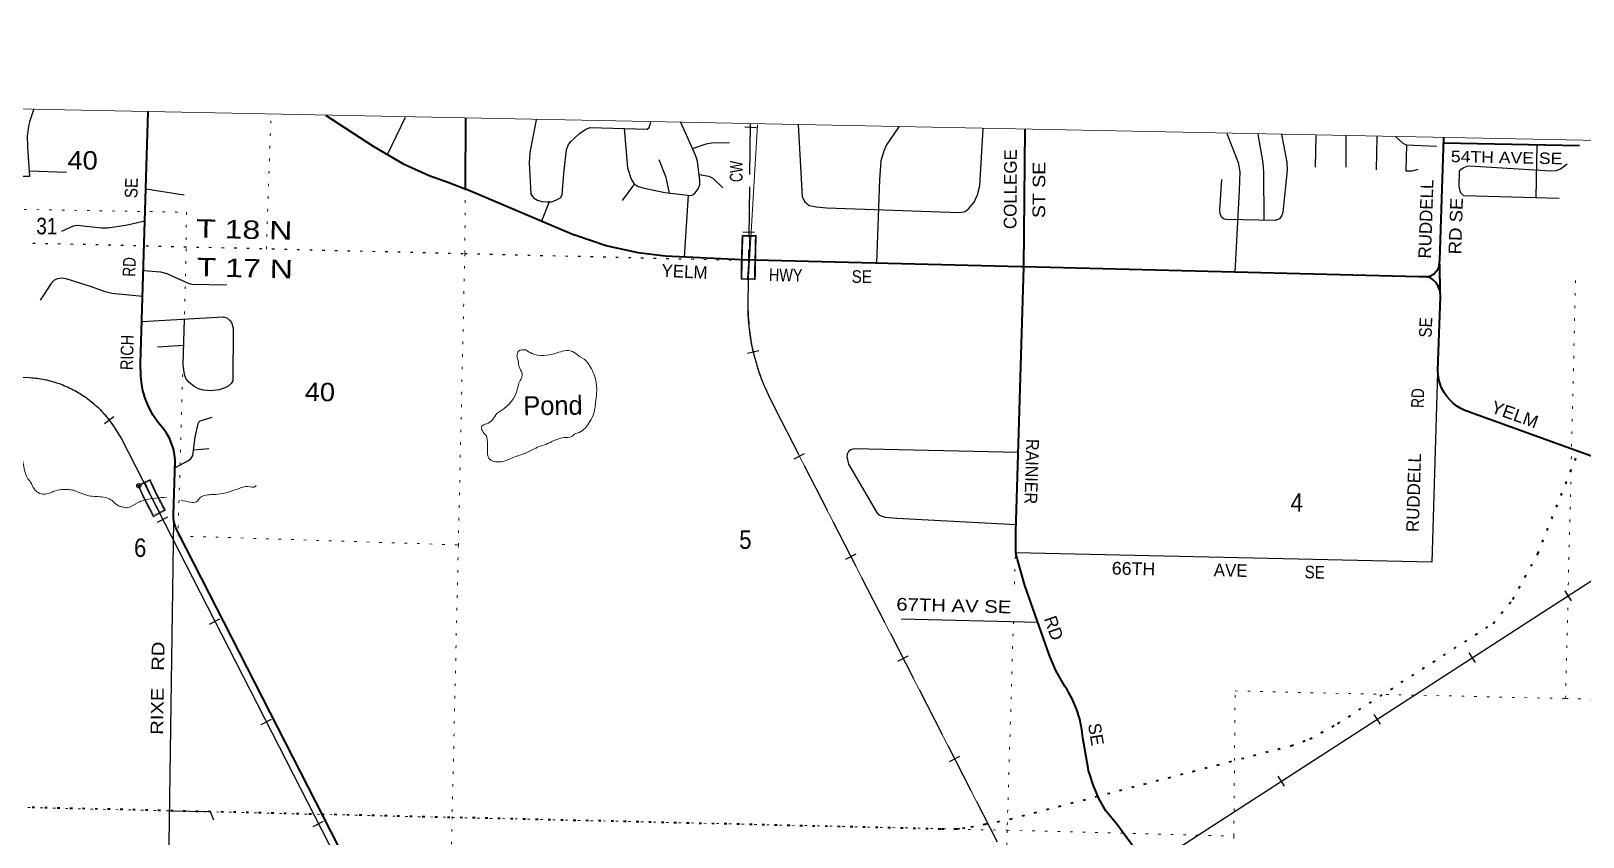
# Model space of a CAD drawing. Header units: feet. Extents: x -518066 to -250644, y -364975 to -177792.
# Drawn here: x -466092 to -451300, y -185474 to -177792 of the extents above; entities that cross this region are included whole.
import ezdxf

# ---------------------------------------------------------------- set-up
doc = ezdxf.new("R2010")
doc.units = ezdxf.units.FT
doc.header["$LTSCALE"] = 80
doc.header["$PDMODE"] = 32
doc.header["$PDSIZE"] = 40
doc.linetypes.add('DOTTED', pattern=[1.5, 0.3, -1.2])
doc.linetypes.add('LONG_DASHED', pattern=[7.5, 6, -1.5])
for name, color, linetype, lineweight in [('26', 7, 'Continuous', 40), ('29', 7, 'Continuous', 25), ('30', 7, 'Continuous', 13), ('34', 7, 'Continuous', 25), ('39', 7, 'Continuous', 13), ('4', 7, 'Continuous', 25), ('41', 7, 'Continuous', 13), ('53', 7, 'DOTTED', 40), ('6', 7, 'DOTTED', 25), ('63', 7, 'Continuous', 25), ('7', 7, 'DOTTED', 13)]:
    doc.layers.add(name, color=color, linetype=linetype, lineweight=lineweight)
doc.layers.add('27', color=7, linetype='Continuous')

msp = doc.modelspace()

# ---------------------------------------------------------------- linework, layer by layer
at = {"layer": '26'}
for p, q in [((-456627.8, -180040.33), (-456616.23, -178731.27)), ((-452627.73, -178856.79), (-451332.49, -178882.13))]:
    msp.add_line(p, q, dxfattribs=at)
for points in [[(-460758.84, -190260.43), (-464685.53, -182577.13), (-464699.13, -182552.13), (-464711.27, -182527.13), (-464716.52, -182515.35), (-464725.29, -182488.35), (-464731.2, -182460.57), (-464734.17, -182432.33), (-464734.17, -182403.93), (-464723.31, -181994.51), (-464722.65, -181969.5), (-464720.37, -181944.51), (-464719.69, -181937.05), (-464719.28, -181882.43), (-464724.59, -181828.08), (-464735.56, -181774.57), (-464752.05, -181722.5), (-464773.9, -181672.45), (-464800.85, -181624.95), (-464832.63, -181580.53), (-464883.4, -181520.33), (-464930.46, -181451.4), (-464970.05, -181377.91), (-465001.75, -181300.7), (-465025.2, -181220.59), (-465040.15, -181138.47), (-465044.54, -181080.24), (-465046.06, -181060.13), (-465047, -181030.24), (-465047.64, -181009.98), (-465048.43, -180984.65), (-465047.7, -180959.98), (-464977, -178562.09)], [(-461952.81, -179298.76), (-462111.32, -179238.91), (-462297, -179173.25), (-462536.49, -179063.02), (-462829.54, -178893.57), (-463282, -178596.64)], [(-461952.81, -179298.76), (-461952.64, -179275.49), (-461947.83, -178623.74)], [(-452666.14, -180000.07), (-452665.3, -179975.07), (-452626.19, -178810.93)], [(-459317.42, -179974.08), (-460048.68, -179937.73), (-460304.8, -179906.3), (-460610.67, -179838.68), (-460907.79, -179739.46), (-460915.66, -179736.84), (-461946.74, -179301.05), (-461952.81, -179298.76)], [(-456627.8, -180040.33), (-456651.45, -180039.74), (-459317.42, -179974.08)], [(-452787.2, -180136.48), (-452762.2, -180129.75), (-452757.91, -180128.31), (-452744.07, -180121.98), (-452730.96, -180114.23), (-452718.74, -180105.16), (-452707.53, -180094.86), (-452697.46, -180083.44), (-452688.64, -180071.03), (-452681.16, -180057.77), (-452675.11, -180043.8), (-452670.55, -180029.27), (-452669.7, -180025.07), (-452666.14, -180000.07)], [(-452660.25, -180282.25), (-452664.63, -180025.07), (-452666.14, -180000.07)], [(-455483.7, -185708.53), (-455743.72, -185352.24), (-455848.01, -185225.03), (-455913.25, -185108.84), (-455969.86, -184978.65), (-456004.66, -184868.26), (-456012.54, -184843.24), (-456016.97, -184818.26), (-456067.96, -184530.48), (-456076.13, -184451.7), (-456096.16, -184350.88), (-456126.62, -184252.7), (-456167.17, -184158.24), (-456203.39, -184093.53), (-456217.43, -184068.43), (-456233.92, -184043.53), (-456245.52, -184026.01), (-456323.29, -183888.74), (-456386.28, -183744.09), (-456619.92, -183076.66), (-456689.77, -182828.14), (-456692.87, -182818.3), (-456700.96, -182784.79), (-456705.5, -182750.62), (-456706.44, -182716.16), (-456706.07, -182561.53), (-456627.81, -180041.64), (-456627.8, -180040.33)], [(-452787.2, -180136.48), (-452812.2, -180135.59), (-452863.47, -180134.48), (-456627.8, -180040.33)], [(-452657.91, -180327.4), (-452658.18, -180305.81), (-452660.71, -180284.36), (-452665.46, -180263.3), (-452672.4, -180242.84), (-452681.43, -180223.23), (-452692.46, -180204.66), (-452705.37, -180187.35), (-452720.02, -180171.49), (-452736.25, -180157.24), (-452753.88, -180144.77), (-452762.2, -180140.11), (-452787.2, -180136.48)], [(-449925.28, -182311.32), (-452414.93, -181411.26), (-452439.86, -181402.24), (-452464.93, -181389.34), (-452501.31, -181366.85), (-452536.59, -181339.56), (-452568.83, -181308.74), (-452597.67, -181274.71), (-452622.8, -181237.86), (-452643.93, -181198.58), (-452660.85, -181157.31), (-452673.35, -181114.5), (-452681.32, -181070.61), (-452684.65, -181026.13), (-452657.91, -180327.41)]]:
    msp.add_lwpolyline(points, dxfattribs=at)
at = {"layer": '29'}
for p, q in [((-462696.22, -178970.66), (-462521.54, -178612.1)), ((-453847.09, -178786.63), (-453853, -179089)), ((-453561.15, -178792.32), (-453560, -179089)), ((-453264.56, -178798.23), (-453272, -179116)), ((-451740.53, -178874.15), (-451748.76, -179383.4)), ((-465755, -179142), (-466109.87, -179126.98)), ((-460340.21, -179250.21), (-460457, -179407)), ((-464998.69, -179297.75), (-464632, -179353)), ((-461154.98, -179420.47), (-461227.61, -179604.99)), ((-459830.22, -179356.23), (-459868.01, -179946.71)), ((-464637.48, -180790.96), (-464888, -180807)), ((-464543.51, -181784.93), (-464397, -181772)), ((-456494, -183429.97), (-457797.03, -183396.64))]:
    msp.add_line(p, q, dxfattribs=at)
for points in [[(-466066.54, -178534.95), (-466108, -178659), (-466118, -178702), (-466129, -178793), (-466127, -178897), (-466106, -179179), (-466215, -179179), (-466342, -179188), (-466406, -179204), (-466453, -179227), (-466487, -179271), (-466503.22, -179315.02)], [(-461277.52, -178637.34), (-461339, -178951), (-461344.96, -179047.72), (-461327, -179347), (-461303.39, -179382.8), (-461266.43, -179405.91), (-461224.85, -179417.46), (-461174, -179421), (-461130.15, -179419.77), (-461090.89, -179405.91), (-461047, -179382.8), (-461031, -179353), (-461014, -179149), (-460989, -178926), (-460973.09, -178881.33), (-460947.68, -178846.67), (-460864, -178769), (-460804.47, -178728.81), (-460763, -178711), (-460220, -178728), (-460201.61, -178710.32), (-460183.23, -178659.48)], [(-460439.14, -178721.14), (-460408, -179097), (-460372.53, -179203.7), (-460347.12, -179245.29), (-460311, -179271), (-460261.65, -179286.89), (-460051, -179332), (-459805, -179359), (-459783.52, -179353.91), (-459762.74, -179335.42), (-459732.71, -179296.13), (-459718.85, -179259.16), (-459719, -179218), (-459739.64, -179032.69), (-459759, -178974), (-459899.97, -178665.2)], [(-458779.36, -178687.8), (-458742, -179369), (-458721.01, -179418.62), (-458677, -179454), (-458610.14, -179469.46), (-458508, -179478), (-457241, -179521), (-457189.61, -179511.05), (-457157.27, -179487.94), (-457103, -179425), (-457071.81, -179353.91), (-457050, -179269), (-457018.09, -178723.22)], [(-457821.71, -178707.07), (-457937.99, -178877.86), (-457965, -178937), (-457991.11, -179030.38), (-458005, -179212), (-458032.97, -180005.71)], [(-454174.94, -178780.1), (-454123, -179042), (-454119.87, -179118.18), (-454159.14, -179517.97), (-454171, -179550), (-454193.79, -179582.68), (-454231, -179598), (-454704, -179590), (-454720.42, -179584.99), (-454741.21, -179571.12), (-454758, -179534), (-454759.69, -179497.18), (-454742, -179206)], [(-454695.78, -178769.7), (-454585, -179044), (-454570.29, -179134.36), (-454576, -179311), (-454618.27, -180090.59)], [(-454400.27, -178775.6), (-454352, -179050), (-454346.23, -179138.98), (-454341.31, -179596.13)], [(-453082.39, -178801.86), (-453018, -178862), (-452985.75, -178876.69), (-452696, -178889)], [(-459787.03, -178912.59), (-459658.79, -178866.3), (-459607, -178858), (-459435, -178855)], [(-452983.17, -178876.8), (-452989, -179125), (-452925.7, -179126.27), (-452870, -179110)], [(-460005.63, -179336.98), (-460038, -179187), (-460106, -179019)], [(-451526, -179390), (-452437, -179363), (-452452.18, -179348.12), (-452468.35, -179331.94), (-452480, -179271), (-452476, -179127), (-452461.42, -179110.09), (-452436.01, -179091.61), (-452403.68, -179080.05), (-452377, -179077), (-451607, -179126), (-451555.98, -179121.65), (-451514, -179106), (-451452, -179058)], [(-459725.55, -179159.17), (-459631.08, -179175.97), (-459593, -179195), (-459497, -179288)], [(-465007.78, -179606.21), (-465190, -179646), (-465364, -179671), (-465419.44, -179671.67), (-465652, -179647), (-465689.69, -179650.87), (-465803, -179703)], [(-465028.93, -180323.38), (-465322.43, -180293.3), (-465385, -180279), (-465516, -180232), (-465749, -180156), (-465793.63, -180147.72), (-465844.45, -180154.65), (-465874.48, -180170.83), (-465902, -180199), (-466005, -180357)], [(-465021.62, -180075.33), (-464858.16, -180087.63), (-464798, -180102), (-464595, -180196), (-464560.2, -180205.49), (-464227.59, -180210.11)], [(-465035.96, -180561.88), (-464262, -180515), (-464225.28, -180525.55), (-464192.94, -180553.28), (-464181.39, -180569.46), (-464166, -180621), (-464169, -181126), (-464183.7, -181151.81), (-464216.04, -181181.85), (-464259.93, -181200.34), (-464299, -181211), (-464377.73, -181221.13), (-464447.02, -181216.51), (-464495.52, -181202.65), (-464542, -181178), (-464585.61, -181142.56), (-464615.63, -181105.59), (-464629.49, -181066.3), (-464643.35, -180973.87), (-464629.35, -180537.25)], [(-452684.86, -181045.6), (-452739.07, -182855.03), (-456707.7, -182764.9)], [(-464721.38, -181955.59), (-464590.23, -181885.52), (-464564.83, -181862.41), (-464550, -181839), (-464529, -181664), (-464499, -181535), (-464493.22, -181520.39), (-464479.36, -181506.53), (-464366, -181472)], [(-456682.68, -181808.24), (-458249, -181775), (-458279.83, -181784.98), (-458302, -181801), (-458314.48, -181826.58), (-458316.79, -181849.69), (-458301, -181921), (-458026, -182389), (-457998.04, -182408.93), (-457951.84, -182425.11), (-457840, -182435), (-456704.01, -182495.23)], [(-464733.95, -182458.49), (-464810, -187739), (-464797.46, -187772.63), (-464767.43, -187795.74), (-464735.09, -187811.92), (-464677.34, -187828.1), (-464590, -187839), (-462842, -187977)], [(-464773.77, -185223.61), (-464385.14, -185232.82), (-464353, -185312)]]:
    msp.add_lwpolyline(points, dxfattribs=at)
at = {"layer": '34'}
for p, q in [((-459288.32, -178705.97), (-459177.41, -178712.54)), ((-465393.39, -181534.43), (-465304.32, -181468.02)), ((-464886, -182472.68), (-464787.1, -182422.04)), ((-451408.26, -183221.83), (-451468.58, -183128.53)), ((-464391.32, -183444.71), (-464292.42, -183394.08)), ((-452325.62, -183811.78), (-452385.94, -183718.47)), ((-453228.65, -184398.71), (-453288.97, -184305.41)), ((-463898.2, -184402.22), (-463799.3, -184351.58)), ((-454146, -184988.67), (-454206.32, -184895.36)), ((-463403.53, -185374.24), (-463304.63, -185323.62))]:
    msp.add_line(p, q, dxfattribs=at)
at = {"layer": '34', "lineweight": 13}
for p, q in [((-464957.6, -182067.59), (-465076.61, -182122.61)), ((-465065.32, -182126.21), (-464960.8, -182077.88)), ((-464810.44, -182360.45), (-464926.4, -182421.65)), ((-464821.78, -182357.39), (-464923.63, -182411.14))]:
    msp.add_line(p, q, dxfattribs=at)
for points in [[(-459169.18, -178687.81), (-459258.19, -180192.01), (-459259.91, -180373.67)], [(-444911.1, -178954.54), (-456099.27, -186187.52), (-456532.32, -186457.58), (-456769.16, -186611.44), (-456971.95, -186773.75), (-457173.03, -186960.17), (-457374.94, -187214.86), (-463514.27, -196366.62), (-463839.56, -196862.84), (-463995.36, -197126.1), (-464110.45, -197343.63), (-464189.58, -197577.66), (-464255.65, -197894.16), (-466464.25, -211701.43), (-466546, -212154.26), (-466660.41, -212817.54), (-467449.16, -217956.46), (-468444.31, -224233.2)], [(-459067.14, -181256.78), (-458997.64, -181400.04), (-456951.19, -185390.31), (-456883.35, -185521.16)], [(-465300.38, -181568.9), (-465231.05, -181680.76), (-460939.95, -190062.99), (-460732.34, -190499.18), (-460586.78, -190751.9)]]:
    msp.add_lwpolyline(points, dxfattribs=at)
at = {"layer": '34'}
for points in [[(-466105.9, -181095.21), (-466087.92, -181096.53), (-466069.9, -181098.16), (-466051.94, -181100.02), (-466033.91, -181102.29), (-466016.05, -181104.8), (-465998.13, -181107.7), (-465980.38, -181110.86), (-465962.57, -181114.32), (-465944.92, -181118.11), (-465927.32, -181122.23), (-465909.79, -181126.57), (-465892.29, -181131.34), (-465874.86, -181136.33), (-465857.58, -181141.66), (-465840.38, -181147.22), (-465823.31, -181153.21), (-465806.31, -181159.43), (-465789.47, -181165.89), (-465772.69, -181172.66), (-465756.06, -181179.79), (-465739.5, -181187.23), (-465723.11, -181194.82), (-465706.85, -181202.84), (-465690.78, -181211.09), (-465674.77, -181219.57), (-465659.02, -181228.32), (-465643.33, -181237.48), (-465627.81, -181246.78), (-465612.54, -181256.44), (-465597.37, -181266.21), (-465582.32, -181276.44), (-465567.58, -181286.81), (-465553, -181297.42), (-465538.47, -181308.35), (-465524.33, -181319.56), (-465510.27, -181330.89), (-465496.44, -181342.58), (-465482.71, -181354.49), (-465469.36, -181366.56), (-465456.16, -181378.98), (-465443.15, -181391.54), (-465430.31, -181404.32), (-465417.85, -181417.39), (-465405.45, -181430.68), (-465393.34, -181444.11), (-465381.52, -181457.81), (-465369.98, -181471.66)], [(-465369.98, -181471.66), (-465358.6, -181485.74), (-465347.43, -181499.96), (-465336.6, -181514.46), (-465325.99, -181529.09), (-465315.64, -181543.97), (-465305.47, -181559), (-465299.45, -181568.31), (-465230.09, -181680.22), (-460938.96, -190062.51), (-460731.37, -190498.67), (-460585.83, -190751.35)], [(-465555.62, -206013.84), (-464256.74, -197893.97), (-464190.66, -197577.38), (-464111.46, -197343.2), (-463996.33, -197125.56), (-463840.5, -196862.25), (-463515.2, -196366.01), (-457375.84, -187214.21), (-457173.85, -186959.42), (-456972.68, -186772.91), (-456769.81, -186610.56), (-456532.92, -186456.65), (-456099.87, -186186.59), (-450081.5, -182295.67)]]:
    msp.add_lwpolyline(points, dxfattribs=at)
at = {"layer": '34', "lineweight": 13}
for centre, radius, start, end in [((-467243.67, -179496.49), 8006.4, 355.20903, 358.21751), ((-457315.92, -180411.91), 1944.37, 178.87297, 205.7547), ((-466170.78, -182129.78), 1035.47, 32.79767, 99.41418), ((-460600.87, -180083.84), 4843.44, 204.48619, 208.39311), ((-460610.28, -180088.23), 4783.91, 204.57631, 208.31573), ((-460610.28, -180088.23), 4775.91, 204.48617, 208.39309), ((-460610.71, -180088.65), 4906.5, 204.48622, 208.39313), ((-460610.71, -180088.65), 4898.5, 204.57954, 208.3023)]:
    msp.add_arc(centre, radius, start, end, dxfattribs=at)
at = {"layer": '34'}
msp.add_point((-465065.32, -182126.21), dxfattribs=at)
at = {"layer": '39'}
for points in [[(-468853.09, -179616.38), (-468775.16, -179619.16), (-468713.27, -179650.01), (-468641.36, -179682.98), (-468514.03, -179738.32), (-468469.07, -179757.65), (-468369.48, -179844.94), (-468332.33, -179874.88), (-468301.88, -179891.71), (-468251.5, -179926.78), (-468235.65, -179931.91), (-468183.07, -179985.53), (-468131.66, -180066.56), (-468100.85, -180121.58), (-468091.13, -180174.15), (-468071.77, -180249.92), (-468071.55, -180398.54), (-468066.08, -180444.79), (-468046.5, -180487.19), (-467958.99, -180558.5), (-467919.25, -180593.1), (-467818.77, -180754.94), (-467805.28, -180803.29), (-467777.51, -180831.74), (-467695.62, -180868.84), (-467679.62, -180875.04), (-467625.67, -180897.77), (-467552.09, -180958.87), (-467518.56, -181009.47), (-467490.79, -181037.91), (-467410.8, -181066.95), (-467236.52, -181105.13), (-467160.53, -181132.12), (-466955.72, -181303.21), (-466878.04, -181356.33), (-466872.2, -181372.45), (-466856.24, -181380.68), (-466810.66, -181431.41), (-466762.78, -181458.08), (-466742.84, -181470.36), (-466679.19, -181521.31), (-466513.19, -181579.47), (-466369.3, -181639.39), (-466259.78, -181716.98), (-466181.08, -181852.45), (-466160.12, -181947.08), (-466121.31, -182060), (-466099.57, -182088.37), (-466060.25, -182159.11), (-466036.45, -182183.5), (-465978.47, -182206.26), (-465906.02, -182193.05), (-465873.71, -182179.36), (-465730.92, -182162.95), (-465688.83, -182169.47), (-465634.85, -182190.18), (-465616.85, -182196.41), (-465542.84, -182221.38), (-465402.41, -182235.06), (-465330.41, -182260), (-465246.82, -182323.23), (-465208.77, -182331.71), (-465192.75, -182335.9), (-465144.44, -182326.43), (-465055.5, -182279.27), (-465011.7, -182261.79)], [(-461378.27, -180832.43), (-461319, -180864.76), (-461205.43, -180885.24), (-461096.75, -180866.07), (-461025.52, -180843.85), (-460949.59, -180839.73), (-460884.59, -180878.81), (-460802.39, -180937), (-460759.89, -180995.56), (-460705.18, -181146.99), (-460699.99, -181214.97), (-460709.25, -181315.98), (-460716.62, -181376.15), (-460728.54, -181435.22), (-460765.23, -181512.67), (-460867.43, -181617.96), (-460911.48, -181635.38), (-460940.75, -181658.33), (-461013.23, -181668.08), (-461163.52, -181721.66), (-461297.97, -181773.95), (-461399.56, -181823.67), (-461491.1, -181855.15), (-461573.55, -181889.94), (-461648.31, -181898.58), (-461709.69, -181882.15), (-461739.58, -181839.35), (-461739.98, -181796.26), (-461742.81, -181737.33), (-461754.98, -181647.86), (-461790.56, -181603.97), (-461794.38, -181558.65), (-461750.37, -181536.69), (-461690.67, -181493.04), (-461652.64, -181439.39), (-461613.21, -181411.81), (-461455.29, -181202.81), (-461442.19, -181149.39), (-461417.71, -181099.28), (-461412.48, -181052.74), (-461440.25, -180994.03), (-461449.89, -180934.03), (-461460.53, -180887.64), (-461445.07, -180844.4), (-461377.15, -180831.29)], [(-465011.87, -182261.86), (-464899.13, -182243.3), (-464800.8, -182236.65)], [(-464662.67, -182266.12), (-464571.53, -182282.89), (-464515.25, -182279.54), (-464482.66, -182241.76), (-464440.22, -182220.17), (-464315.56, -182207.56), (-464108.01, -182151.74), (-464027.48, -182134.6), (-463951.09, -182129.47), (-463947.01, -182123.49)]]:
    msp.add_spline(points, degree=3, dxfattribs=at)
at = {"layer": '4', "lineweight": 13}
msp.add_lwpolyline([(-501256.99, -177792.42), (-469933.03, -178460.37), (-438608.17, -179085.23), (-407282.48, -179667), (-375956.02, -180205.68), (-344628.85, -180701.28), (-313301.03, -181153.78), (-281972.61, -181563.19), (-250643.67, -181929.5), (-252658.03, -364975.08), (-284238.76, -364605.82), (-315818.95, -364193.12), (-347398.54, -363736.98), (-378977.49, -363237.41), (-410555.71, -362694.39), (-442133.14, -362107.95), (-473709.75, -361478.07), (-505285.47, -360804.75)], close=True, dxfattribs=at)
msp.add_lwpolyline([(-501256.99, -177792.42), (-469933.03, -178460.37), (-438608.17, -179085.23), (-407282.48, -179667), (-375956.02, -180205.68), (-344628.85, -180701.28), (-313301.03, -181153.78), (-281972.61, -181563.19), (-250643.67, -181929.5), (-252658.03, -364975.08), (-284238.76, -364605.82), (-315818.95, -364193.12), (-347398.54, -363736.98), (-378977.49, -363237.41), (-410555.71, -362694.39), (-442133.14, -362107.95), (-473709.75, -361478.07), (-505285.47, -360804.75)], close=True, dxfattribs=at)
at = {"layer": '53'}
msp.add_lwpolyline([(-470069.15, -185056.81), (-467282, -185161), (-457415, -185396), (-457267, -185396), (-457214, -185390), (-457134, -185379), (-457001, -185352), (-456762, -185304), (-454083, -184604), (-453902, -184540), (-453638, -184393), (-452155, -183438), (-451968, -183210), (-451731, -182777), (-451341.33, -181799.39)], dxfattribs=at)
at = {"layer": '6'}
for p, q in [((-466075.6, -179813.11), (-461958.04, -179912.98)), ((-461958.04, -179912.98), (-459322.76, -179976.52))]:
    msp.add_line(p, q, dxfattribs=at)
at = {"layer": '63'}
for p, q in [((-459308.14, -179707.39), (-459197.06, -179710.08)), ((-459262.45, -180862.72), (-459154.4, -180836.85)), ((-458819.81, -181870.27), (-458720.95, -181819.56)), ((-458325.98, -182827.42), (-458227.12, -182776.71)), ((-457830.59, -183799.09), (-457731.73, -183748.39)), ((-457336.78, -184756.24), (-457237.91, -184705.54))]:
    msp.add_line(p, q, dxfattribs=at)
at = {"layer": '63', "lineweight": 13}
for p, q in [((-459315.11, -179742.53), (-459180.15, -179740.44)), ((-459307.39, -179750.4), (-459188.32, -179748.56)), ((-459324.47, -180158.83), (-459189.64, -180162.7)), ((-459197.44, -180154.47), (-459316.41, -180151.05))]:
    msp.add_line(p, q, dxfattribs=at)
at = {"layer": '63', "linetype": 'LONG_DASHED'}
msp.add_lwpolyline([(-459237.76, -178678.56), (-459257.1, -180192.05), (-459258.81, -180373.69), (-459259.29, -180407.7), (-459258.97, -180441.53), (-459258.09, -180475.36), (-459256.81, -180509.41), (-459254.76, -180543.26), (-459252.12, -180576.94), (-459249.09, -180610.81), (-459245.29, -180644.51), (-459240.88, -180678.03), (-459235.92, -180711.75), (-459230.36, -180745.11), (-459224.4, -180778.45), (-459217.67, -180811.82), (-459210.35, -180844.81), (-459202.45, -180877.82), (-459194.15, -180910.63), (-459185.07, -180943.46), (-459175.62, -180975.92), (-459165.38, -181008.38), (-459154.73, -181040.47), (-459143.51, -181072.56), (-459131.69, -181104.28), (-459119.28, -181135.83), (-459106.49, -181167.17), (-459092.92, -181198.34), (-459078.95, -181229.32), (-459066.15, -181256.31), (-458996.66, -181399.54), (-456950.21, -185389.81), (-456882.38, -185520.64)], dxfattribs=at)
at = {"layer": '63', "lineweight": 13}
for radius, start, end in [(14143.52, 177.86724, 179.55417), (14135.52, 177.89795, 179.52239)]:
    msp.add_arc((-445181.39, -180268.89), radius, start, end, dxfattribs=at)
for major_axis, start_param, end_param in [((2632.43, 100575.23), 4.71407322, 4.71810876), ((2632.64, 100583.22), 4.71399328, 4.71819109)]:
    msp.add_ellipse((-559776.85, -177691.44), major_axis=major_axis, ratio=0.999999, start_param=start_param, end_param=end_param, dxfattribs=at)
at = {"layer": '7'}
for p, q in [((-463849.56, -179871.3), (-463804.48, -178586.01)), ((-461947.83, -178623.74), (-461950.66, -178982.27)), ((-456619.65, -178731.2), (-456627.26, -180041.55)), ((-461953.05, -179284.78), (-461957.93, -179903.93)), ((-466518.5, -179486.63), (-464611.08, -179519.68)), ((-464611.08, -179519.68), (-464614.68, -179864.4)), ((-461958.04, -179912.98), (-462019.44, -182690.33)), ((-456627.26, -180041.55), (-456720.88, -183157.17)), ((-451370.79, -180169.45), (-451465.04, -184146.35)), ((-456728.7, -183417.19), (-456788.32, -185401.36)), ((-466604.17, -185182.54), (-462078.92, -185288.32)), ((-462078.92, -185288.32), (-456788.43, -185410.4)), ((-456788.43, -185410.4), (-456874.72, -190714.08))]:
    msp.add_line(p, q, dxfattribs=at)
for points in [[(-464612.7, -179866.43), (-464691.56, -182604.95), (-462019.44, -182690.33), (-462078.92, -185288.32)], [(-456788.43, -185410.4), (-454628.12, -185465.83), (-454615.37, -184082.29), (-451465.14, -184155.39), (-450625.85, -184171.27)], [(-462078.81, -185279.28), (-462209.41, -190608.56), (-462289.5, -195913.13)], [(-454628.12, -185465.83), (-454656.31, -186963.64), (-451991.95, -187018.99), (-452026.01, -188997.69)]]:
    msp.add_lwpolyline(points, dxfattribs=at)

# ---------------------------------------------------------------- texts
at = {"layer": '27'}
for s, rotation, p in [('COLLEGE', 89.668, (-456700.12, -179680.42)), ('RUDDELL', 88.076, (-452749.33, -179962.19)), ('YELM', 357.154, (-460084.96, -180133.66)), ('RD', 289.293, (-456438.86, -183392.49)), ('SE', 279.546, (-456018.31, -184400.25))]:
    msp.add_text(s, height=120.5, rotation=rotation, dxfattribs=at).set_placement(p)
for s, height, rotation, width, p in [('54TH AVE SE', 109.1, 358.879, 1.15, (-452559.87, -179041.79)), ('ST SE', 120.5, 89.668, 1.15, (-456426.56, -179575.42)), ('SE', 120.5, 88.23, 0.9, (-465079.51, -179386.91)), ('RD SE', 120.5, 88.076, 1.1, (-452461.33, -179923.22)), ('RD', 120.5, 88.23, 0.8, (-465099.18, -180135.39)), ('HWY', 120.5, 359.154, 0.85, (-459059.43, -180175.89)), ('SE', 120.5, 359.154, 0.9, (-458271.78, -180192.07)), ('RICH', 120.5, 88.73, 0.85, (-465120.88, -181024.79)), ('YELM', 120.5, 340.124, 1.05, (-452186.69, -181424.64)), ('RAINIER', 120.5, 268.279, 0.95, (-456604.93, -181678.71))]:
    msp.add_text(s, height=height, rotation=rotation, dxfattribs=dict(at, width=width)).set_placement(p)
at = {"layer": '30'}
for s, height, rotation, width, p in [('SE', 120.5, 87.808, 0.9, (-452743.15, -180715.85)), ('RD', 120.5, 88.284, 0.8, (-452818.13, -181385.63)), ('66TH', 120.5, 358.699, 1.05, (-455791.78, -182971.86)), ('SE', 120.5, 358.699, 0.9, (-453954.56, -183007.84)), ('67TH AV SE', 120.5, 358.535, 1.2, (-457845.96, -183314.99)), ('RIXE   RD', 120, 89.175, 1.2, (-464833.37, -184501))]:
    msp.add_text(s, height=height, rotation=rotation, dxfattribs=dict(at, width=width)).set_placement(p)
for s, rotation, p in [('RUDDELL', 88.284, (-452864.98, -182569.31)), ('AVE', 358.699, (-454820.14, -182988.72))]:
    msp.add_text(s, height=120.5, rotation=rotation, dxfattribs=at).set_placement(p)
at = {"layer": '41'}
msp.add_text('Pond', height=180.8, rotation=0.54, dxfattribs=at).set_placement((-461398.92, -181454.36))
at = {"layer": '6', "width": 1.3}
for s, p in [('T 18 N', (-464520.68, -179760.92)), ('T 17 N', (-464514.94, -180128.93))]:
    msp.add_text(s, height=175.8, rotation=358.611, dxfattribs=at).set_placement(p)
at = {"layer": '63', "width": 0.75}
msp.add_text('CW', height=120.5, rotation=89.139, dxfattribs=at).set_placement((-459311.57, -179232.76))
at = {"layer": '7'}
for s, height, rotation, width, p in [('40', 175.8, 359.333, 1.1, (-465745.28, -179110.43)), ('31', 158.2, 359.332, 0.85, (-466042.86, -179729.34)), ('40', 175.8, 359.332, 1.1, (-463483.57, -181318.61)), ('4', 175.8, 359.328, 0.9, (-454087.33, -182372.14)), ('6', 175.8, 359.333, 0.9, (-465111.66, -182804.35)), ('5', 175.8, 359.33, 0.9, (-459343.06, -182727.5))]:
    msp.add_text(s, height=height, rotation=rotation, dxfattribs=dict(at, width=width)).set_placement(p)

doc.saveas('drawing.dxf')
